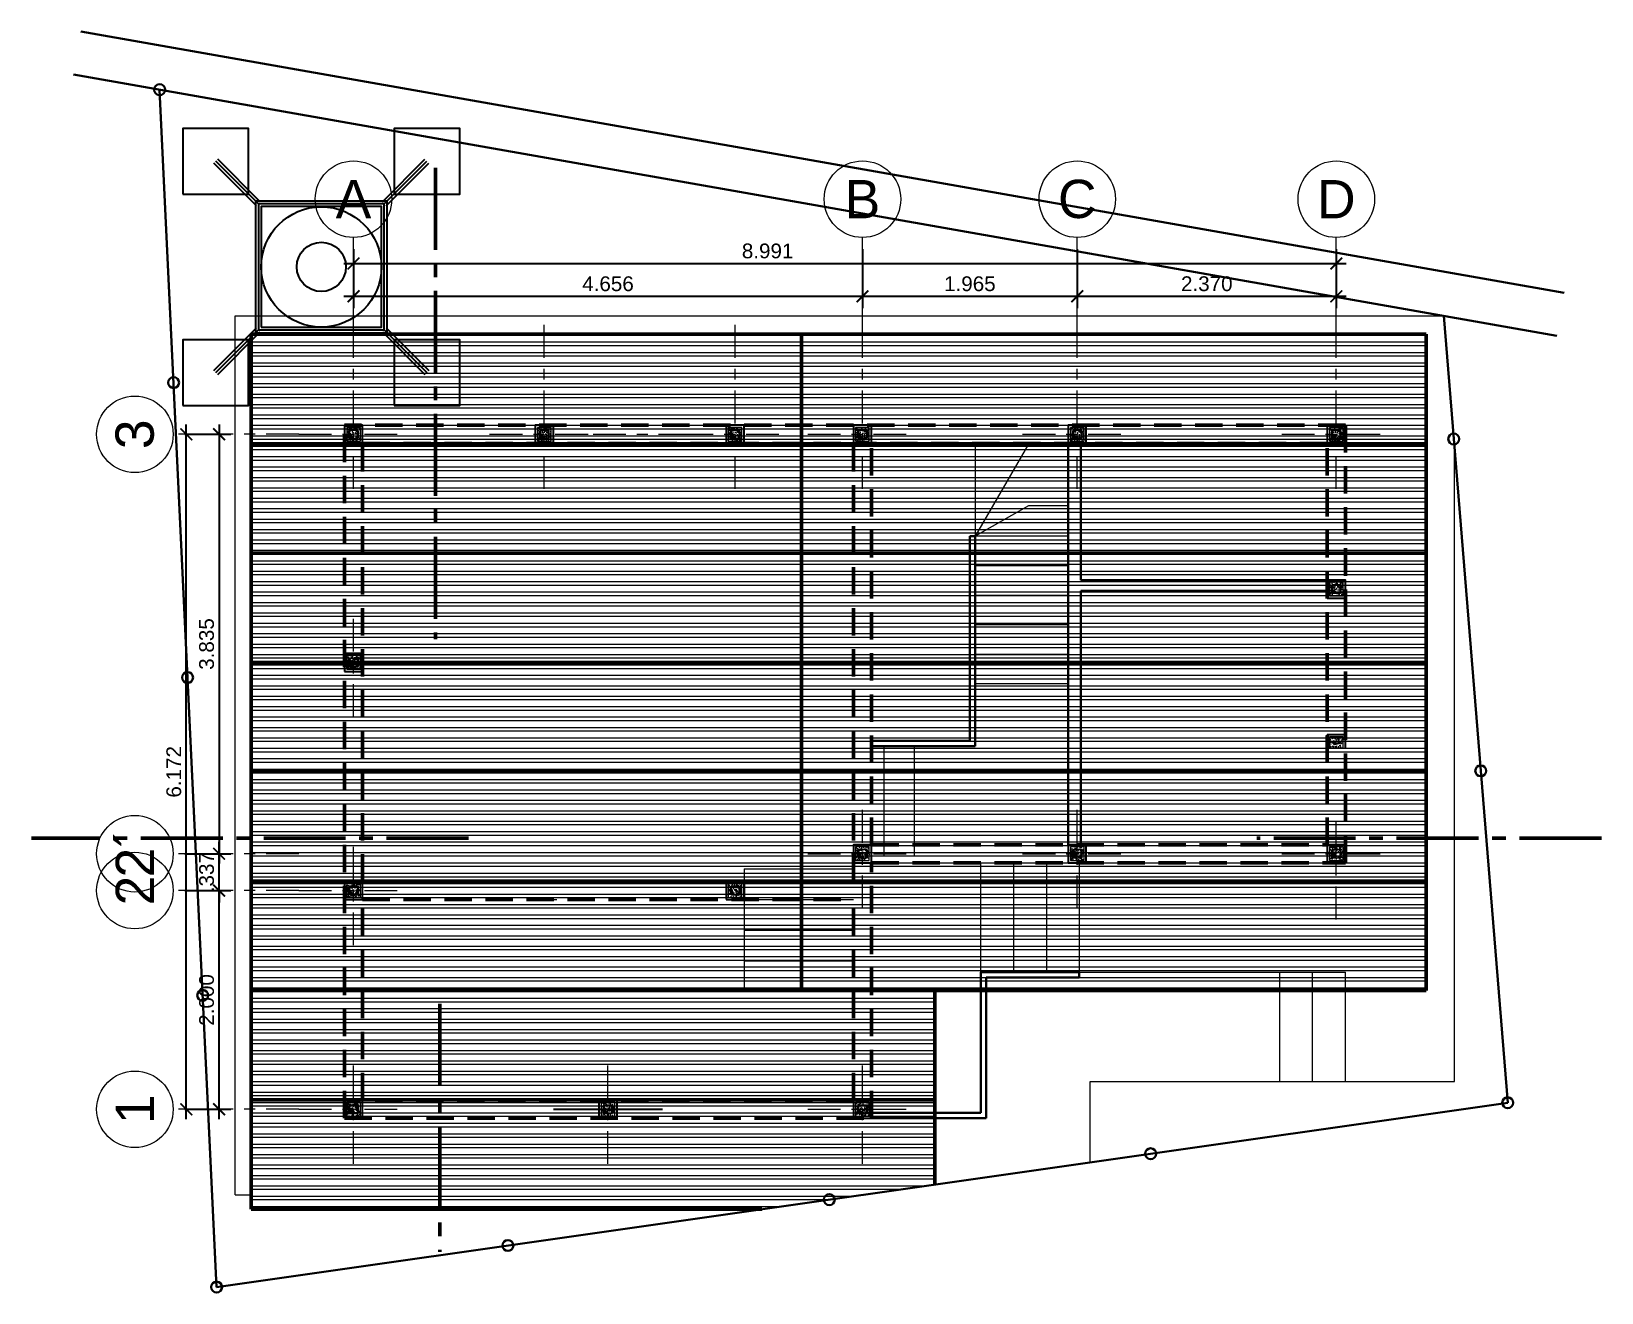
# Model space of a CAD drawing. Header units: millimetres. Extents: x 1147.5 to 1224.1, y 2097.1 to 2139.6.
# Drawn here: x 1173.57 to 1187.94, y 2128.08 to 2139.61 of the extents above; entities that cross this region are included whole.
import ezdxf

# ---------------------------------------------------------------- set-up
doc = ezdxf.new("R2010")
doc.units = ezdxf.units.MM
doc.linetypes.add('CENTRO2', pattern=[1.125, 0.75, -0.125, 0.125, -0.125])
doc.linetypes.add('HIDDEN', pattern=[0.375, 0.25, -0.125])
for name, color, linetype, lineweight in [('1 Cotas', 5, 'Continuous', 9), ('1 EJES', 5, 'CENTRO2', 5), ('1 MUEBLES FIJOS', 1, 'Continuous', 30), ('1 PAREDES', 7, 'Continuous', 50), ('1 PISOS', 3, 'Continuous', 15), ('DETALLES ESTRUCTURALES', 7, 'Continuous', 13), ('pyv', 3, 'Continuous', 18), ('TEXTURAS', 9, 'Continuous', 15)]:
    doc.layers.add(name, color=color, linetype=linetype, lineweight=lineweight)
doc.styles.get("Standard").update_dxf_attribs({"font": 'arial.ttf'})
doc.dimstyles.new('DISTRIBUTIVA', dxfattribs={"dimscale": 0.9, "dimtxt": 0.15, "dimasz": 0.12, "dimexe": 0.12, "dimexo": 0.12, "dimgap": 0.05, "dimtad": 1, "dimdec": 3, "dimzin": 4, "dimdsep": 46, "dimtxsty": 'Standard', "dimblk": 'ARCHTICK', "dimcen": 0.12, "dimdle": 0.1, "dimclrd": 256, "dimclre": 256, "dimclrt": 256, "dimadec": 0, "dimazin": 0, "dimtfac": 1, "dimtdec": 3, "dimtix": 1, "dimtmove": 0, "dimatfit": 0, "dimfxl": 1, "dimtolj": 1, "dimtzin": 0, "dimarcsym": 0})

# ---------------------------------------------------------------- blocks, each defined once
blk = doc.blocks.new('Castillo 0.15 X0.15')
at = {"layer": 'DETALLES ESTRUCTURALES', "ltscale": 3.5}
h = blk.add_hatch(dxfattribs=at)
h.set_pattern_fill('AR-CONC', color=256, scale=0.00029166666655, style=0)
h.set_pattern_definition([(49.99999999999999, (-361.5996081455667, -704.9376167308769), (0.05313719510257962, -0.004648899946987173), [0.0055562499977775, -0.06111874997555251]), (355, (-361.5996081455667, -704.9376167308769), (-0.01027915757212454, 0.05572485415167922), [0.004444999998222001, -0.048894999980442]), (100.451, (-361.5951800622351, -704.9380041371268), (0.04285822963542815, 0.05107570059382151), [0.004722083331444501, -0.0519429166458895]), (46.18420000000002, (-361.5996081455667, -704.9228000642162), (0.07906472022857866, -0.01226234564214048), [0.008334374996666248, -0.09167812496332874]), (96.63559999999998, (-361.593019424736, -704.9238219183825), (0.069242901691622, 0.07216578710573138), [0.007083124997166748, -0.07791437496883422]), (351.1840000000001, (-361.5996081455667, -704.9228000642162), (0.06924301000136686, 0.07216565934714139), [0.006667499997333, -0.07334249997066301]), (21, (-361.5921998122364, -704.9265042308814), (0.04422100660096506, -0.02982744288879142), [0.0055562499977775, -0.06111874997555251]), (326.0000000000001, (-361.5921998122364, -704.9265042308814), (0.01802559159418683, 0.05372149009752119), [0.004444999998222001, -0.048894999980442]), (71.4514, (-361.5885147497378, -704.9289898433804), (0.06224647644972105, 0.02389416682429242), [0.004722083331444501, -0.0519429166458895]), (37.50000000000001, (-361.5996081455667, -704.9376167308769), (0.0009008426143956095, 0.02466188632813824), [0, -0.0483023333140124, 0, -0.049635833313479, 0, -0.04908020831370125]), (7.499999999999999, (-361.5996081455667, -704.9376167308769), (0.01948906822437688, 0.02921933431026379), [0, -0.0282998333220134, 0, -0.0471910833144569, 0, -0.01870604165918425]), (327.5, (-361.6161287288934, -704.9376167308769), (0.03954725690785192, -0.001670883663861405), [0, -0.018520833325925, 0, -0.057784999976886, 0, -0.0766762499693295]), (317.5, (-361.6235370622239, -704.9376167308769), (0.04320434455364019, 0.007416059881755705), [0, -0.0240770833237025, 0, -0.03837516665131661, 0, -0.05445124997821951])])
h.paths.add_polyline_path([(-0.0125, 0.1374999999500758), (-0.1374999999500758, 0.137499999949981), (-0.1374999999500758, 0.0125), (-0.0125, 0.0125)])
h.paths.add_polyline_path([(-0.0425937499881059, 0.116666666625, -0.4142135623730951), (-0.03333333332507579, 0.1074062499620646), (-0.03333333332507579, 0.04259374998782169, -0.4142135623715969), (-0.04259374998791642, 0.03333333332498105), (-0.1074062499619699, 0.03333333332498105, -0.414213562372091), (-0.116666666625, 0.04259374998801116), (-0.116666666625, 0.1074062499620646, -0.4142135623730951), (-0.1074062499621594, 0.116666666625)], flags=16)
h.paths.add_polyline_path([(-0.03862499998952908, 0.1074062499620646, -1), (-0.04656249998630375, 0.1074062499620646, -1)], flags=0)
h.paths.add_polyline_path([(-0.1034374999635825, 0.1074062499620646, -1), (-0.1113749999605467, 0.1074062499620646, -1)], flags=0)
h.paths.add_polyline_path([(-0.1113749999605467, 0.04259374998782169, -0.1164352397052986), (-0.1109559979408371, 0.04436864881252391, 0.1164352397052986)], flags=0)
h.paths.add_polyline_path([(-0.03862499998952908, 0.04259374998782169, -1), (-0.04656249998630375, 0.04259374998782169, -1)], flags=0)
h.paths.add_polyline_path([(-0.1034374999635825, 0.04259374998782169, -1), (-0.1113749999605467, 0.04259374998782169, -1)], flags=0)
h.paths.add_polyline_path([(-0.03862499998952908, 0.1074062499620646, -1), (-0.04656249998630375, 0.1074062499620646, -0.4142135623728769), (-0.04259374998791642, 0.111374999960452), (-0.1074062499619699, 0.111374999960452, -0.4142135623728769), (-0.1034374999635825, 0.1074062499620646, -1), (-0.1113749999605467, 0.1074062499620646), (-0.1113749999603572, 0.05172120682767657), (-0.09627668385854847, 0.06681952292939061), (-0.09253491047646421, 0.0630777495471169), (-0.1102125799988173, 0.04540008002457434, -0.6681786379473831), (-0.1034374999635825, 0.04259374998782169, -0.1989123673818361), (-0.104599919925312, 0.03978741995106902), (-0.08692225040276942, 0.05746508947361158), (-0.0831804770204957, 0.05372331609124312), (-0.098278793122115, 0.03862499998962382), (-0.04259374998791642, 0.03862499998943435, -0.4142135623728769), (-0.04656249998630375, 0.04259374998782169, -1), (-0.03862499998952908, 0.04259374998782169)], flags=0)
blk.add_lwpolyline([(-0.157500000000091, -0.0075), (0.007499999999999979, -0.0075), (0.007499999999999999, 0.1574999999999773), (-0.1575000000000909, 0.1574999999999773)], close=True)
at = {"layer": 'DETALLES ESTRUCTURALES'}
blk.add_lwpolyline([(-0.1374999999500758, 0.0125), (-0.0125, 0.0125), (-0.0125, 0.137499999949981), (-0.1374999999500758, 0.137499999949981)], close=True, dxfattribs=at)
for points in [[(-0.09827879312230449, 0.03862499998952908), (-0.0425937499881059, 0.03862499998943435, 0.414213562373095), (-0.03862499998952908, 0.04259374998782169), (-0.03862499998952908, 0.1074062499620646, 0.414213562373095), (-0.0425937499881059, 0.111374999960452), (-0.1074062499621594, 0.111374999960452, 0.414213562373095), (-0.1113749999605467, 0.1074062499620646), (-0.1113749999605467, 0.04259374998782169, 0.668178637910143), (-0.104599919925312, 0.03978741995106902), (-0.08692225040257996, 0.05746508947351683), (-0.0831804770204957, 0.05372331609124312), (-0.1008581465430383, 0.03604564656870057, -0.668178637917991), (-0.116666666625, 0.04259374998782169), (-0.116666666625, 0.1074062499620646, -0.414213562373095), (-0.1074062499621594, 0.116666666625), (-0.0425937499881059, 0.116666666625, -0.414213562373095), (-0.03333333332507579, 0.1074062499620646), (-0.03333333332507579, 0.04259374998782169, -0.414213562373095), (-0.0425937499881059, 0.03333333332498105), (-0.1074062499621594, 0.03333333332498105)], [(-0.1113749999605467, 0.04259374998791642, -0.1989123673734541), (-0.1102125799988173, 0.04540008002457434), (-0.09253491047627475, 0.06307774954721163), (-0.09627668385854847, 0.06681952292948534), (-0.1113749999605467, 0.05172120682758183)]]:
    blk.add_lwpolyline(points, format="xyb", dxfattribs=at)
for centre in [(-0.1077640932046319, 0.106903762515624), (-0.1077640932046319, 0.04209126254138103), (-0.04295159323057839, 0.106903762515624), (-0.04295159323057839, 0.04209126254138103)]:
    blk.add_circle(centre, 0.0039687499984125, dxfattribs=at)
blk = doc.blocks.new('Jamba de 10X15')
at = {"layer": 'DETALLES ESTRUCTURALES', "lineweight": 0, "ltscale": 3.5}
h = blk.add_hatch(dxfattribs=at)
h.set_pattern_fill('AR-CONC', color=256, scale=0.007)
h.set_pattern_definition([(49.99999999999999, (-0.006250000000000006, 0), (0.05020821278205274, -0.004392649448781658), [0.00525, -0.05775]), (355, (-0.006250000000000006, 0), (-0.00971259335291, 0.05265344935900083), [0.0042, -0.0462]), (100.45144446, (-0.002065982330000006, -0.00036605408), (0.04049561927089784, 0.04826079936780406), [0.004461813439999998, -0.04907994783999999]), (46.18420000000002, (-0.006250000000000006, 0.014), (0.07470689314701007, -0.01158634965551536), [0.007874999999999997, -0.08662499999999998]), (96.63563549, (-2.442785000000575e-05, 0.01303446851), (0.06542633619719598, 0.06818830205421854), [0.006692723940000001, -0.07361996319999999]), (351.1841639899999, (-0.006250000000000006, 0.014), (0.06542633615383411, 0.06818830201889932), [0.0063, -0.06930000006999999]), (21, (0.0007499999999999946, 0.0105), (0.04178349364829232, -0.02818332234657372), [0.00525, -0.05775]), (326.0000000000001, (0.0007499999999999946, 0.0105), (0.01703207323451072, 0.05076050315327971), [0.0042, -0.0462]), (71.45144474, (0.004231957779999995, 0.00815138982), (0.05881556637109798, 0.02257718069644477), [0.004461813300000001, -0.04907994784]), (37.50000000000001, (-0.006250000000000006, 0), (0.0008511898722103468, 0.0233025697681918), [0, -0.04564, 0, -0.0469, 0, -0.046375]), (7.499999999999999, (-0.006250000000000006, 0), (0.0184148676209504, 0.02760881983176522), [0, -0.02674, 0, -0.04459, 0, -0.017675]), (327.5, (-0.02186, 0), (0.03736757053206863, -0.001578841021406583), [0, -0.0175, 0, -0.0546, 0, -0.07245]), (317.5, (-0.02886000000000001, 0), (0.04082303185396704, 0.007007348763262241), [0, -0.02275, 0, -0.03626, 0, -0.05145])])
h.paths.add_polyline_path([(-0.01249999999999999, 0.1449999999999773), (-0.1000000000000227, 0.1449999999999773), (-0.09999999999979536, 0.02), (-0.0125, 0.02)])
edge = h.paths.add_edge_path(flags=16)
edge.add_line((-0.06736250000003566, 0.0561124999999447), (-0.06736250000003566, 0.1088875000000326))
edge.add_arc((-0.05624999999995453, 0.1088875000000326), 0.01111250000008113, 0, 180, ccw=False)
edge.add_line((-0.0451374999998734, 0.1088875000000326), (-0.0451374999998734, 0.0963875000000553))
edge.add_line((-0.0451374999998734, 0.0963875000000553), (-0.05148749999998473, 0.0963875000000553))
edge.add_line((-0.05148749999998473, 0.0963875000000553), (-0.05148749999998473, 0.1088875000000326))
edge.add_arc((-0.05624999999995453, 0.1088875000000326), 0.004762499999969805, 0, 180)
edge.add_line((-0.06101249999992434, 0.1088875000000326), (-0.06101249999992434, 0.0561124999999447))
edge.add_arc((-0.05624999999995453, 0.0561124999999447), 0.004762499999969805, 180, 360)
edge.add_line((-0.05148749999998473, 0.0561124999999447), (-0.05148749999998473, 0.06861249999980829))
edge.add_line((-0.05148749999998473, 0.06861249999980829), (-0.0451374999998734, 0.06861249999980829))
edge.add_line((-0.0451374999998734, 0.06861249999980829), (-0.0451374999998734, 0.0561124999999447))
edge.add_arc((-0.05624999999995453, 0.0561124999999447), 0.01111250000008113, -180, 0, ccw=False)
for p, q in [((-0.1062499999999091, 0.165), (0.01375, 0.165)), ((0.01375, 0), (0.01375, 0.165)), ((-0.1062499999999091, 0), (0.01375, 0))]:
    blk.add_line(p, q)
at = {"layer": 'DETALLES ESTRUCTURALES', "lineweight": 15}
blk.add_lwpolyline([(-0.1062499999999091, 0.02), (-0.006249999999999999, 0.02), (-0.006249999999999999, 0.1449999999999773), (-0.1062499999999091, 0.1449999999999773)], close=True, dxfattribs=at)
blk.add_lwpolyline([(-0.06736250000003566, 0.0561124999999447), (-0.06736250000003566, 0.1088875000000326, -0.9999999999999999), (-0.0451374999998734, 0.1088875000000326), (-0.0451374999998734, 0.0963875000000553), (-0.05148749999998473, 0.0963875000000553), (-0.05148749999998473, 0.1088875000000326, 0.9999999999999999), (-0.06101249999992434, 0.1088875000000326), (-0.06101249999992434, 0.0561124999999447, 0.9999999999999999), (-0.05148749999998473, 0.0561124999999447), (-0.05148749999998473, 0.06861249999980829), (-0.0451374999998734, 0.06861249999980829), (-0.0451374999998734, 0.0561124999999447, -0.9999999999999999)], format="xyb", close=True, dxfattribs=at)
for centre in [(-0.05624999999995453, 0.1088875000000326), (-0.05624999999995453, 0.0561124999999447)]:
    blk.add_circle(centre, 0.0047625, dxfattribs=at)
blk = doc.blocks.new('_ArchTick')
at = {"color": 0, "linetype": 'ByBlock', "const_width": 0.150000081}
blk.add_lwpolyline([(-0.5000002699998731, -0.5000002699998731), (0.5000002699998731, 0.5000002699998731)], dxfattribs=at)
blk = doc.blocks.new('*D75')
at = {"layer": '1 Cotas', "lineweight": -2, "transparency": 16777216}
for p, q in [((1176.518569437956, 2137.622615743287), (1176.518569437956, 2137.08456376455)), ((1181.174809901798, 2137.622615743286), (1181.174809901798, 2137.08456376455)), ((1176.428569437956, 2137.19256376455), (1181.264809901798, 2137.19256376455))]:
    blk.add_line(p, q, dxfattribs=at)
at = {"layer": 'Defpoints', "color": 0, "transparency": 16777216}
for p in [(1176.518569437956, 2137.730615743287), (1181.174809901798, 2137.730615743286), (1181.174809901798, 2137.19256376455)]:
    blk.add_point(p, dxfattribs=at)
at = {"layer": '1 Cotas', "lineweight": -2, "transparency": 16777216, "xscale": 0.108, "yscale": 0.108, "zscale": 0.108, "rotation": 180}
blk.add_blockref('_ArchTick', (1176.518569437956, 2137.19256376455), dxfattribs=at)
at = {"layer": '1 Cotas', "lineweight": -2, "transparency": 16777216, "xscale": 0.108, "yscale": 0.108, "zscale": 0.108}
blk.add_blockref('_ArchTick', (1181.174809901798, 2137.19256376455), dxfattribs=at)
at = {"layer": '1 Cotas', "transparency": 16777216, "insert": (1178.846689669877, 2137.306491117892), "char_height": 0.135, "attachment_point": 5}
blk.add_mtext('\\A1;4.656', dxfattribs=at)
blk = doc.blocks.new('*D76')
at = {"layer": '1 Cotas', "lineweight": -2, "transparency": 16777216}
for p, q in [((1181.174809901798, 2137.622615743286), (1181.174809901798, 2137.08456376455)), ((1183.139809901798, 2137.622615743255), (1183.139809901798, 2137.08456376455)), ((1181.084809901798, 2137.19256376455), (1183.229809901798, 2137.19256376455))]:
    blk.add_line(p, q, dxfattribs=at)
at = {"layer": 'Defpoints', "color": 0, "transparency": 16777216}
for p in [(1181.174809901798, 2137.730615743286), (1183.139809901798, 2137.730615743255), (1183.139809901798, 2137.19256376455)]:
    blk.add_point(p, dxfattribs=at)
at = {"layer": '1 Cotas', "lineweight": -2, "transparency": 16777216, "xscale": 0.108, "yscale": 0.108, "zscale": 0.108, "rotation": 180}
blk.add_blockref('_ArchTick', (1181.174809901798, 2137.19256376455), dxfattribs=at)
at = {"layer": '1 Cotas', "lineweight": -2, "transparency": 16777216, "xscale": 0.108, "yscale": 0.108, "zscale": 0.108}
blk.add_blockref('_ArchTick', (1183.139809901798, 2137.19256376455), dxfattribs=at)
at = {"layer": '1 Cotas', "transparency": 16777216, "insert": (1182.157309901798, 2137.306491117892), "char_height": 0.135, "attachment_point": 5}
blk.add_mtext('\\A1;1.965', dxfattribs=at)
blk = doc.blocks.new('*D77')
at = {"layer": '1 Cotas', "lineweight": -2, "transparency": 16777216}
for p, q in [((1183.139809901798, 2137.622615743255), (1183.139809901798, 2137.08456376455)), ((1185.509809901798, 2137.622615743287), (1185.509809901798, 2137.08456376455)), ((1183.049809901798, 2137.19256376455), (1185.599809901798, 2137.19256376455))]:
    blk.add_line(p, q, dxfattribs=at)
at = {"layer": 'Defpoints', "color": 0, "transparency": 16777216}
for p in [(1183.139809901798, 2137.730615743255), (1185.509809901798, 2137.730615743287), (1185.509809901798, 2137.19256376455)]:
    blk.add_point(p, dxfattribs=at)
at = {"layer": '1 Cotas', "lineweight": -2, "transparency": 16777216, "xscale": 0.108, "yscale": 0.108, "zscale": 0.108, "rotation": 180}
blk.add_blockref('_ArchTick', (1183.139809901798, 2137.19256376455), dxfattribs=at)
at = {"layer": '1 Cotas', "lineweight": -2, "transparency": 16777216, "xscale": 0.108, "yscale": 0.108, "zscale": 0.108}
blk.add_blockref('_ArchTick', (1185.509809901798, 2137.19256376455), dxfattribs=at)
at = {"layer": '1 Cotas', "transparency": 16777216, "insert": (1184.324809901798, 2137.306537161548), "char_height": 0.135, "attachment_point": 5}
blk.add_mtext('\\A1;2.370', dxfattribs=at)
blk = doc.blocks.new('*D78')
at = {"layer": '1 Cotas', "lineweight": -2, "transparency": 16777216}
for p, q in [((1176.428569437956, 2137.49256376455), (1185.599809901798, 2137.49256376455)), ((1176.518569437956, 2137.622615743287), (1176.518569437956, 2137.38456376455)), ((1185.509809901798, 2137.622615743287), (1185.509809901798, 2137.38456376455))]:
    blk.add_line(p, q, dxfattribs=at)
at = {"layer": 'Defpoints', "color": 0, "transparency": 16777216}
for p in [(1176.518569437956, 2137.730615743287), (1185.509809901798, 2137.730615743287), (1185.509809901798, 2137.49256376455)]:
    blk.add_point(p, dxfattribs=at)
at = {"layer": '1 Cotas', "lineweight": -2, "transparency": 16777216, "xscale": 0.108, "yscale": 0.108, "zscale": 0.108, "rotation": 180}
blk.add_blockref('_ArchTick', (1176.518569437956, 2137.49256376455), dxfattribs=at)
at = {"layer": '1 Cotas', "lineweight": -2, "transparency": 16777216, "xscale": 0.108, "yscale": 0.108, "zscale": 0.108}
blk.add_blockref('_ArchTick', (1185.509809901798, 2137.49256376455), dxfattribs=at)
at = {"layer": '1 Cotas', "transparency": 16777216, "insert": (1180.307228103208, 2137.606491117892), "char_height": 0.135, "attachment_point": 5}
blk.add_mtext('\\A1;8.991', dxfattribs=at)
blk = doc.blocks.new('*D79')
at = {"layer": '1 Cotas', "lineweight": -2, "transparency": 16777216}
for p, q in [((1174.976569437956, 2131.759038032139), (1175.396922495197, 2131.759038032139)), ((1175.288922495197, 2129.669038032138), (1175.288922495197, 2131.849038032139)), ((1174.976569437957, 2129.759038032139), (1175.396922495197, 2129.759038032139))]:
    blk.add_line(p, q, dxfattribs=at)
at = {"layer": 'Defpoints', "color": 0, "transparency": 16777216}
for p in [(1174.868569437956, 2131.759038032139), (1175.288922495197, 2131.759038032139), (1174.868569437957, 2129.759038032139)]:
    blk.add_point(p, dxfattribs=at)
at = {"layer": '1 Cotas', "lineweight": -2, "transparency": 16777216, "xscale": 0.108, "yscale": 0.108, "zscale": 0.108}
for p, rotation in [((1175.288922495197, 2131.759038032139), 90), ((1175.288922495197, 2129.759038032139), 270)]:
    blk.add_blockref('_ArchTick', p, dxfattribs=dict(at, rotation=rotation))
at = {"layer": '1 Cotas', "transparency": 16777216, "insert": (1175.174995141854, 2130.759038032139), "char_height": 0.135, "attachment_point": 5, "rotation": 90}
blk.add_mtext('\\A1;2.000', dxfattribs=at)
blk = doc.blocks.new('*D80')
at = {"layer": '1 Cotas', "lineweight": -2, "transparency": 16777216}
for p, q in [((1175.288922495197, 2132.095615743287), (1175.288922495197, 2132.203615743287)), ((1174.976569437956, 2132.095615743287), (1175.396922495197, 2132.095615743287)), ((1175.288922495197, 2131.759038032139), (1175.288922495197, 2132.095615743287)), ((1174.976569437956, 2131.759038032139), (1175.396922495197, 2131.759038032139)), ((1175.288922495197, 2131.759038032139), (1175.288922495197, 2131.651038032138))]:
    blk.add_line(p, q, dxfattribs=at)
at = {"layer": 'Defpoints', "color": 0, "transparency": 16777216}
for p in [(1174.868569437956, 2132.095615743287), (1175.288922495197, 2132.095615743287), (1174.868569437956, 2131.759038032139)]:
    blk.add_point(p, dxfattribs=at)
at = {"layer": '1 Cotas', "lineweight": -2, "transparency": 16777216, "xscale": 0.108, "yscale": 0.108, "zscale": 0.108}
for p, rotation in [((1175.288922495197, 2132.095615743287), 270), ((1175.288922495197, 2131.759038032139), 90)]:
    blk.add_blockref('_ArchTick', p, dxfattribs=dict(at, rotation=rotation))
at = {"layer": '1 Cotas', "transparency": 16777216, "insert": (1175.174949098198, 2131.927326887713), "char_height": 0.135, "attachment_point": 5, "rotation": 90}
blk.add_mtext('\\A1;.337', dxfattribs=at)
blk = doc.blocks.new('*D81')
at = {"layer": '1 Cotas', "lineweight": -2, "transparency": 16777216}
for p, q in [((1174.976569437956, 2135.930615743287), (1175.096922495197, 2135.930615743287)), ((1174.988922495197, 2129.669038032138), (1174.988922495197, 2136.020615743287)), ((1174.976569437957, 2129.759038032139), (1175.096922495197, 2129.759038032139))]:
    blk.add_line(p, q, dxfattribs=at)
at = {"layer": 'Defpoints', "color": 0, "transparency": 16777216}
for p in [(1174.868569437956, 2135.930615743287), (1174.988922495197, 2135.930615743287), (1174.868569437957, 2129.759038032139)]:
    blk.add_point(p, dxfattribs=at)
at = {"layer": '1 Cotas', "lineweight": -2, "transparency": 16777216, "xscale": 0.108, "yscale": 0.108, "zscale": 0.108}
for p, rotation in [((1174.988922495197, 2135.930615743287), 90), ((1174.988922495197, 2129.759038032139), 270)]:
    blk.add_blockref('_ArchTick', p, dxfattribs=dict(at, rotation=rotation))
at = {"layer": '1 Cotas', "transparency": 16777216, "insert": (1174.874995141854, 2132.844826887713), "char_height": 0.135, "attachment_point": 5, "rotation": 90}
blk.add_mtext('\\A1;6.172', dxfattribs=at)
blk = doc.blocks.new('*D82')
at = {"layer": '1 Cotas', "lineweight": -2, "transparency": 16777216}
for p, q in [((1174.976569437956, 2135.930615743287), (1175.396922495197, 2135.930615743287)), ((1175.288922495197, 2136.020615743287), (1175.288922495197, 2132.005615743286)), ((1174.976569437956, 2132.095615743287), (1175.396922495197, 2132.095615743287))]:
    blk.add_line(p, q, dxfattribs=at)
at = {"layer": 'Defpoints', "color": 0, "transparency": 16777216}
for p in [(1174.868569437956, 2135.930615743287), (1174.868569437956, 2132.095615743287), (1175.288922495197, 2132.095615743287)]:
    blk.add_point(p, dxfattribs=at)
at = {"layer": '1 Cotas', "lineweight": -2, "transparency": 16777216, "xscale": 0.108, "yscale": 0.108, "zscale": 0.108}
for p, rotation in [((1175.288922495197, 2135.930615743287), 90), ((1175.288922495197, 2132.095615743287), 270)]:
    blk.add_blockref('_ArchTick', p, dxfattribs=dict(at, rotation=rotation))
at = {"layer": '1 Cotas', "transparency": 16777216, "insert": (1175.174949098198, 2134.013115743287), "char_height": 0.135, "attachment_point": 5, "rotation": 90}
blk.add_mtext('\\A1;3.835', dxfattribs=at)

msp = doc.modelspace()

# ---------------------------------------------------------------- hatches: boundary and pattern name
at = {"layer": 'TEXTURAS'}
h = msp.add_hatch(dxfattribs=at)
h.set_pattern_fill('ANSI32', color=256, scale=0.01, angle=135)
h.set_pattern_definition([(180, (0, 0), (-6.938893903907228e-18, -0.09525), []), (180, (-0.03175001371409153, 0.03175001371409181), (-6.938893903907228e-18, -0.09525), [])])
h.paths.add_polyline_path([(1180.253139636664, 2128.844826887635), (1181.837698288442, 2129.070959240922), (1181.837698288441, 2130.84482688763), (1186.330270216177, 2130.844826887714), (1186.330270216177, 2136.844826887714), (1175.583693135793, 2136.844826887714), (1175.583693135793, 2128.844826887714)])

# ---------------------------------------------------------------- linework, layer by layer
for p, q in [((1175.629999600196, 2138.019633768094), (1175.239999600196, 2138.409633768094)), ((1175.647960112439, 2138.037594280336), (1175.257960112438, 2138.427594280336)), ((1175.665920624681, 2138.055554792578), (1175.275920624681, 2138.445554792578)), ((1176.782627416313, 2138.055554792578), (1177.172627416313, 2138.445554792578)), ((1176.800587928555, 2138.037594280336), (1177.190587928555, 2138.427594280336)), ((1176.818548440797, 2138.019633768094), (1177.208548440798, 2138.409633768094)), ((1175.239999600196, 2136.512926976461), (1175.629999600196, 2136.902926976461)), ((1175.257960112438, 2136.494966464219), (1175.647960112439, 2136.884966464219)), ((1175.275920624681, 2136.477005951977), (1175.665920624681, 2136.867005951977)), ((1176.782627416313, 2136.867005951977), (1177.172627416313, 2136.477005951977)), ((1176.800587928555, 2136.884966464219), (1177.190587928555, 2136.494966464219)), ((1176.818548440797, 2136.902926976461), (1177.208548440798, 2136.512926976461))]:
    msp.add_line(p, q)
at = {"ltscale": 0.4}
msp.add_line((1178.346689669893, 2129.759038032139), (1179.346689669893, 2129.759038032139), dxfattribs=at)
for points in [[(1174.957960112439, 2138.127594280336), (1175.557960112438, 2138.127594280336), (1175.557960112438, 2138.727594280336), (1174.957960112439, 2138.727594280336)], [(1176.890587928556, 2138.127594280336), (1177.490587928555, 2138.127594280336), (1177.490587928555, 2138.727594280336), (1176.890587928556, 2138.727594280336)], [(1175.622560112439, 2136.859566464219), (1176.825987928555, 2136.859566464219), (1176.825987928555, 2138.062994280336), (1175.622560112439, 2138.062994280336)], [(1175.647960112439, 2136.884966464219), (1176.800587928555, 2136.884966464219), (1176.800587928555, 2138.037594280336), (1175.647960112439, 2138.037594280336)], [(1175.673360112439, 2136.910366464219), (1176.775187928555, 2136.910366464219), (1176.775187928555, 2138.012194280336), (1175.673360112439, 2138.012194280336)], [(1174.957960112439, 2136.194966464219), (1175.557960112438, 2136.194966464219), (1175.557960112438, 2136.794966464219), (1174.957960112439, 2136.794966464219)], [(1176.890587928556, 2136.194966464219), (1177.490587928555, 2136.194966464219), (1177.490587928555, 2136.794966464219), (1176.890587928556, 2136.794966464219)]]:
    msp.add_lwpolyline(points, close=True)
for radius in [0.55, 0.225]:
    msp.add_circle((1176.224274020497, 2137.461280372278), radius)
at = {"layer": '1 EJES', "ltscale": 0.4}
for p, q in [((1176.518569437956, 2136.930615743287), (1176.518569437956, 2137.730615743287)), ((1181.174809901798, 2136.930615743286), (1181.174809901798, 2137.730615743286)), ((1183.139809901798, 2136.930615743255), (1183.139809901798, 2137.730615743255)), ((1185.509809901798, 2136.930615743287), (1185.509809901798, 2137.730615743287)), ((1176.518569437956, 2135.430615743287), (1176.518569437956, 2136.930615743287)), ((1178.264189669877, 2135.430615743287), (1178.264189669877, 2136.930615743287)), ((1180.009809901798, 2135.430615743286), (1180.009809901798, 2136.930615743286)), ((1181.174809901798, 2135.430615743286), (1181.174809901798, 2136.930615743286)), ((1183.139809901798, 2135.430615743255), (1183.139809901798, 2136.930615743255)), ((1185.509809901798, 2135.430615743287), (1185.509809901798, 2136.930615743287)), ((1176.018569437956, 2135.930615743287), (1174.868569437956, 2135.930615743287)), ((1176.018569437956, 2135.930615743287), (1177.018569437956, 2135.930615743287)), ((1177.764189669877, 2135.930615743287), (1178.764189669877, 2135.930615743287)), ((1178.709809901799, 2135.930615743272), (1179.709809901799, 2135.930615743272)), ((1179.509809901798, 2135.930615743286), (1180.509809901798, 2135.930615743286)), ((1180.674809901798, 2135.930615743286), (1181.674809901798, 2135.930615743286)), ((1182.639809901798, 2135.930615743255), (1183.639809901798, 2135.930615743255)), ((1185.009809901798, 2135.930615743287), (1186.009809901798, 2135.930615743287)), ((1176.518569437956, 2133.344826887713), (1176.518569437956, 2134.344826887713)), ((1176.018569437956, 2133.844826887713), (1177.018569437956, 2133.844826887713)), ((1181.174809901798, 2131.595615743287), (1181.174809901798, 2132.595615743287)), ((1183.1398099018, 2131.595615743256), (1183.1398099018, 2132.595615743256)), ((1185.509809901798, 2131.495615743287), (1185.509809901798, 2132.495615743287)), ((1176.518569437956, 2131.259038032139), (1176.518569437956, 2132.259038032139)), ((1176.018569437956, 2132.095615743287), (1174.868569437956, 2132.095615743287)), ((1180.674809901798, 2132.095615743287), (1181.674809901798, 2132.095615743287)), ((1182.6398099018, 2132.095615743256), (1183.6398099018, 2132.095615743256)), ((1185.009809901798, 2132.095615743287), (1186.009809901798, 2132.095615743287)), ((1176.018569437956, 2131.759038032139), (1174.868569437956, 2131.759038032139)), ((1176.018569437956, 2131.759038032139), (1177.018569437956, 2131.759038032139)), ((1176.518569437957, 2129.259038032139), (1176.518569437957, 2130.259038032139)), ((1178.846689669893, 2129.259038032139), (1178.846689669893, 2130.259038032139)), ((1181.17480990183, 2129.259038032139), (1181.17480990183, 2130.259038032139)), ((1176.018569437957, 2129.759038032139), (1174.868569437957, 2129.759038032139)), ((1176.018569437957, 2129.759038032139), (1177.018569437957, 2129.759038032139)), ((1180.67480990183, 2129.759038032139), (1181.67480990183, 2129.759038032139)), ((1180.67480990183, 2129.759038032139), (1181.67480990183, 2129.759038032139))]:
    msp.add_line(p, q, dxfattribs=at)
at = {"layer": '1 EJES', "linetype": 'Continuous', "ltscale": 0.4}
for centre in [(1176.518569437956, 2138.080615743287), (1181.174809901798, 2138.080615743286), (1183.139809901798, 2138.080615743255), (1185.509809901798, 2138.080615743287), (1174.518569437956, 2135.930615743287), (1174.518569437956, 2132.095615743287), (1174.518569437956, 2131.759038032139), (1174.518569437957, 2129.759038032139)]:
    msp.add_circle(centre, 0.35, dxfattribs=at)
at = {"layer": '1 MUEBLES FIJOS'}
for p, q in [((1187.595016551924, 2137.22523199495), (1174.025302755295, 2139.614438353641)), ((1187.525655835749, 2136.83129152857), (1173.95594203912, 2139.220497887262)), ((1174.745090722607, 2139.08155324327), (1175.266024635827, 2128.133115743348)), ((1187.078091685944, 2129.818815743295), (1186.492968748665, 2137.013115743287)), ((1182.157309901799, 2134.998115743286), (1182.207309901799, 2134.998115743286)), ((1185.427309901798, 2134.598115743286), (1183.1723099018, 2134.598115743286)), ((1185.427309901798, 2134.498115743286), (1183.1723099018, 2134.498115743286)), ((1182.207309901798, 2133.078115743287), (1181.257309901798, 2133.078115743287)), ((1180.092309901798, 2131.676538032139), (1180.092309901798, 2131.841538032138)), ((1182.257309901851, 2131.013115743181), (1183.157309901883, 2131.013115743202)), ((1182.257309901768, 2129.726538032068), (1182.257309901851, 2131.013115743181)), ((1182.307309901848, 2130.963115743182), (1183.157309901884, 2130.963115743202)), ((1182.307309901764, 2129.676538032065), (1182.307309901848, 2130.963115743182)), ((1183.157309901884, 2130.963115743202), (1183.157309901883, 2131.013115743202)), ((1175.266024635827, 2128.133115743348), (1187.078091685944, 2129.818815743295)), ((1181.25730990191, 2129.726538032139), (1182.257309901768, 2129.726538032068)), ((1181.257309901906, 2129.676538032139), (1182.307309901764, 2129.676538032065))]:
    msp.add_line(p, q, dxfattribs=at)
for points in [[(1183.057309901798, 2135.848115743286), (1183.057309901803, 2132.178115743287)], [(1183.172309901798, 2135.848115743286), (1183.1723099018, 2134.598115743286)], [(1182.157309901799, 2134.998115743286), (1182.157309901798, 2133.128115743287), (1181.257309901751, 2133.128115743287)], [(1182.207309901799, 2134.998115743287), (1182.207309901798, 2133.078115743287)], [(1183.1723099018, 2134.498115743286), (1183.172309901803, 2132.178115743287)]]:
    msp.add_lwpolyline(points, dxfattribs=at)
for centre in [(1174.745090722607, 2139.08155324327), (1174.872501947586, 2136.403759000909), (1186.584466643448, 2135.888115743291), (1175.000824563317, 2133.706810112574), (1186.831279164696, 2132.853465743293), (1175.139127826938, 2130.800098532924), (1187.078091685944, 2129.818815743295), (1183.811191089242, 2129.352596383692), (1180.87098055221, 2128.93299896005), (1177.930770015178, 2128.513401536408), (1175.266024635827, 2128.133115743348)]:
    msp.add_circle(centre, 0.05, dxfattribs=at)
at = {"layer": '1 PAREDES', "linetype": 'CENTRO2'}
for p, q in [((1177.269121844085, 2138.367355205872), (1177.269121844085, 2134.056530249451)), ((1177.571853499863, 2132.236741497205), (1173.571853499863, 2132.236741497205)), ((1187.936648047345, 2132.236741497205), (1184.781648047345, 2132.236741497205)), ((1177.309521844085, 2130.722853367159), (1177.309521844085, 2128.455789333566))]:
    msp.add_line(p, q, dxfattribs=at)
at = {"layer": '1 PAREDES'}
for p, q in [((1175.583693135793, 2136.844826887714), (1186.330270216177, 2136.844826887714)), ((1175.583693135793, 2128.844826887714), (1175.583693135793, 2136.844826887714)), ((1180.616590542586, 2130.844826887608), (1180.616590542586, 2136.844826887714)), ((1186.330270216177, 2130.844826887714), (1186.330270216177, 2136.844826887714)), ((1175.583693135793, 2135.844826887714), (1186.330270216177, 2135.844826887714)), ((1175.583693135793, 2134.844826887714), (1186.330270216177, 2134.844826887714)), ((1175.583693135793, 2133.844826887714), (1186.330270216177, 2133.844826887714)), ((1175.583693135793, 2132.844826887714), (1186.330270216177, 2132.844826887714)), ((1175.583693135793, 2131.844826887714), (1186.330270216177, 2131.844826887714)), ((1175.583693135793, 2130.844826887714), (1186.330270216177, 2130.844826887714)), ((1180.616590542586, 2130.844826887608), (1186.330270216177, 2130.844826887714)), ((1181.837698288441, 2129.070959240922), (1181.837698288441, 2130.84482688763)), ((1175.583693135793, 2129.844826887714), (1181.837698288441, 2129.844826887714)), ((1175.583693135793, 2128.844826887714), (1180.253139636664, 2128.844826887635)), ((1175.583693135793, 2128.844826887714), (1180.253139637209, 2128.844826887714))]:
    msp.add_line(p, q, dxfattribs=at)
at = {"layer": '1 PAREDES', "linetype": 'HIDDEN'}
for p, q in [((1185.592309901798, 2136.013115743287), (1176.436069437957, 2136.013115743285)), ((1176.436069437957, 2129.676538032139), (1176.436069437957, 2136.013115743285)), ((1185.592309901818, 2132.013115743286), (1185.592309901798, 2136.013115743287)), ((1176.601069437956, 2135.848115743287), (1181.092309901617, 2135.848115743287)), ((1176.601069437956, 2131.841538032138), (1176.601069437956, 2135.848115743287)), ((1181.09230990181, 2131.841538032138), (1181.092309901617, 2135.848115743286)), ((1185.427309901917, 2135.848115743287), (1181.257309901629, 2135.848115743287)), ((1181.257309901798, 2132.178115743287), (1181.257309901629, 2135.848115743287)), ((1185.427309901798, 2132.178115743286), (1185.427309901917, 2135.848115743287)), ((1181.257309901798, 2132.178115743287), (1185.427309901798, 2132.178115743286)), ((1181.257309901906, 2129.676538032139), (1181.257309901806, 2132.013115743287)), ((1181.257309901806, 2132.013115743287), (1185.592309901818, 2132.013115743286)), ((1176.601069437957, 2129.841538032138), (1176.601069437956, 2131.676538032139)), ((1181.092309901906, 2129.841538032139), (1181.092309901818, 2131.676538032139)), ((1181.092309901906, 2129.841538032139), (1176.601069437957, 2129.841538032138)), ((1176.436069437957, 2129.676538032139), (1181.257309901906, 2129.676538032139))]:
    msp.add_line(p, q, dxfattribs=at)
for points in [[(1176.601069437956, 2131.841538032138), (1181.09230990181, 2131.841538032138)], [(1176.601069437956, 2131.676538032139), (1181.092309901818, 2131.676538032139)]]:
    msp.add_lwpolyline(points, dxfattribs=at)
at = {"layer": '1 PISOS'}
for p, q in [((1175.436069437957, 2128.976538032139), (1175.436069437955, 2137.013115743287)), ((1175.436069437955, 2137.013115743287), (1186.492968748665, 2137.013115743287)), ((1182.69805763061, 2135.848115743288), (1182.207309901798, 2134.998115743286)), ((1186.592309901827, 2130.013115743147), (1186.5923099018, 2135.791680020195)), ((1182.692284127918, 2135.278115743287), (1182.207309901799, 2134.998115743286)), ((1183.0573099018, 2135.278115743287), (1182.692284127918, 2135.278115743287)), ((1183.0573099018, 2134.998115743287), (1182.207309901799, 2134.998115743286)), ((1183.0573099018, 2134.728115743287), (1182.207309901799, 2134.728115743286)), ((1183.057309901801, 2134.458115743287), (1182.207309901799, 2134.458115743286)), ((1183.057309901801, 2134.188115743287), (1182.207309901799, 2134.188115743286)), ((1183.057309901801, 2133.918115743287), (1182.2073099018, 2133.918115743286)), ((1183.057309901801, 2133.648115743287), (1182.2073099018, 2133.648115743286)), ((1181.372309901798, 2132.078115743287), (1181.372309901798, 2133.078115743287)), ((1181.652309901798, 2132.078115743287), (1181.652309901798, 2133.078115743287)), ((1180.092309901798, 2131.956538032139), (1180.092309901798, 2130.836538032139)), ((1182.557309901851, 2132.013115743296), (1182.557309901882, 2131.013115743188)), ((1182.857309901851, 2132.013115743306), (1182.857309901882, 2131.013115743196)), ((1183.157309901851, 2132.013115743315), (1183.157309901883, 2131.013115743202)), ((1183.157309901882, 2131.013115743203), (1185.59230990174, 2131.013115743263)), ((1184.992309901762, 2130.013115743137), (1184.992309901739, 2131.01311574325)), ((1185.292309901763, 2130.013115743144), (1185.292309901739, 2131.013115743257)), ((1185.592309901763, 2130.013115743151), (1185.59230990174, 2131.013115743263)), ((1183.257309901612, 2129.273552003569), (1183.25730990171, 2130.013115743111)), ((1183.25730990171, 2130.013115743111), (1186.592309901827, 2130.013115743147)), ((1175.436069437957, 2128.976538032139), (1175.583693135793, 2128.976538032135))]:
    msp.add_line(p, q, dxfattribs=at)
for points in [[(1182.207309901799, 2135.848115743286), (1182.207309901799, 2134.998115743287)], [(1180.092309901798, 2131.956538032139), (1181.092309901798, 2131.956538032139)], [(1180.092309901798, 2131.676538032139), (1181.092309901798, 2131.676538032139)], [(1180.092309901798, 2131.396538032139), (1181.092309901798, 2131.396538032139)], [(1180.092309901798, 2131.116538032139), (1181.092309901798, 2131.116538032139)], [(1180.092309901798, 2130.836538032139), (1181.092309901798, 2130.836538032139)]]:
    msp.add_lwpolyline(points, dxfattribs=at)
at = {"layer": 'pyv'}
msp.add_line((1182.257309901851, 2131.013115743181), (1182.257309901851, 2132.013115743287), dxfattribs=at)
at = {"layer": 'TEXTURAS'}
msp.add_lwpolyline([(1178.289321844085, 2131.676538032139), (1178.379321844085, 2131.676538032139)], dxfattribs=at)

# ---------------------------------------------------------------- block references
for p in [(1176.593569437956, 2135.855615743287), (1178.339189669877, 2135.855615743287), (1180.084809901799, 2135.855615743286), (1181.249809901798, 2135.855615743286), (1183.214809901798, 2135.855615743286), (1185.584809901799, 2135.855615743287), (1185.584809901798, 2134.440615743255), (1176.593569437956, 2133.769826887713), (1181.249809901798, 2132.020615743287), (1183.214809901802, 2132.020615743286), (1185.584809901798, 2132.020615743286), (1176.593569437956, 2131.684038032139), (1180.084809901799, 2131.684038032139), (1176.593569437957, 2129.684038032139), (1178.921689669893, 2129.684038032139), (1181.249809901906, 2129.684038032139)]:
    msp.add_blockref('Castillo 0.15 X0.15', p)
at = {"rotation": 90}
msp.add_blockref('Jamba de 10X15', (1185.592309901919, 2133.169365743228), dxfattribs=at)

# ---------------------------------------------------------------- texts
at = {"layer": '1 PAREDES', "char_height": 0.35, "attachment_point": 5}
for s, insert in [('A', (1176.518569437956, 2138.080615743287)), ('B', (1181.174809901798, 2138.080615743286)), ('C', (1183.139809901798, 2138.080615743255)), ('D', (1185.509809901798, 2138.080615743287))]:
    msp.add_mtext_dynamic_manual_height_columns(s, width=0.342909771172117, gutter_width=12.5, heights=[0], dxfattribs=dict(at, insert=insert))
at = {"layer": '1 PAREDES', "char_height": 0.35, "attachment_point": 5, "rotation": 90}
for s, insert in [('3', (1174.518569437956, 2135.930615743287)), ('2´', (1174.518569437956, 2132.095615743287)), ('2', (1174.518569437956, 2131.759038032139)), ('1', (1174.518569437957, 2129.759038032139))]:
    msp.add_mtext_dynamic_manual_height_columns(s, width=0.342909771172117, gutter_width=12.5, heights=[0], dxfattribs=dict(at, insert=insert))

# ---------------------------------------------------------------- dimensions: what is measured, and where the dimension line sits
at = {"layer": '1 Cotas'}
for base, p1, p2, picture, middle in [((1181.174809901798, 2137.19256376455), (1176.518569437956, 2137.730615743287), (1181.174809901798, 2137.730615743286), '*D75', (1178.846689669877, 2137.306491117892)), ((1183.139809901798, 2137.19256376455), (1181.174809901798, 2137.730615743286), (1183.139809901798, 2137.730615743255), '*D76', (1182.157309901798, 2137.306491117892)), ((1185.509809901798, 2137.19256376455), (1183.139809901798, 2137.730615743255), (1185.509809901798, 2137.730615743287), '*D77', (1184.324809901798, 2137.306537161548))]:
    dim = msp.add_linear_dim(base=base, p1=p1, p2=p2, dimstyle='DISTRIBUTIVA', dxfattribs=at)
    dim.commit()
    dim.dimension.update_dxf_attribs({"geometry": picture, "text_midpoint": middle})
dim = msp.add_linear_dim(base=(1185.509809901798, 2137.49256376455), p1=(1176.518569437956, 2137.730615743287), p2=(1185.509809901798, 2137.730615743287), dimstyle='DISTRIBUTIVA', dxfattribs=at)
dim.commit()
dim.dimension.update_dxf_attribs({"geometry": '*D78', "text_midpoint": (1180.307228103208, 2137.49256376455), "dimtype": 160})
for base, p1, p2, picture, middle in [((1174.988922495197, 2135.930615743287), (1174.868569437957, 2129.759038032139), (1174.868569437956, 2135.930615743287), '*D81', (1174.874995141854, 2132.844826887713)), ((1175.288922495197, 2132.095615743287), (1174.868569437956, 2135.930615743287), (1174.868569437956, 2132.095615743287), '*D82', (1175.174949098198, 2134.013115743287)), ((1175.288922495197, 2132.095615743287), (1174.868569437956, 2131.759038032139), (1174.868569437956, 2132.095615743287), '*D80', (1175.174949098198, 2131.927326887713)), ((1175.288922495197, 2131.759038032139), (1174.868569437957, 2129.759038032139), (1174.868569437956, 2131.759038032139), '*D79', (1175.174995141854, 2130.759038032139))]:
    dim = msp.add_linear_dim(base=base, p1=p1, p2=p2, angle=90, dimstyle='DISTRIBUTIVA', dxfattribs=at)
    dim.commit()
    dim.dimension.update_dxf_attribs({"geometry": picture, "text_midpoint": middle})

doc.saveas('drawing.dxf')
